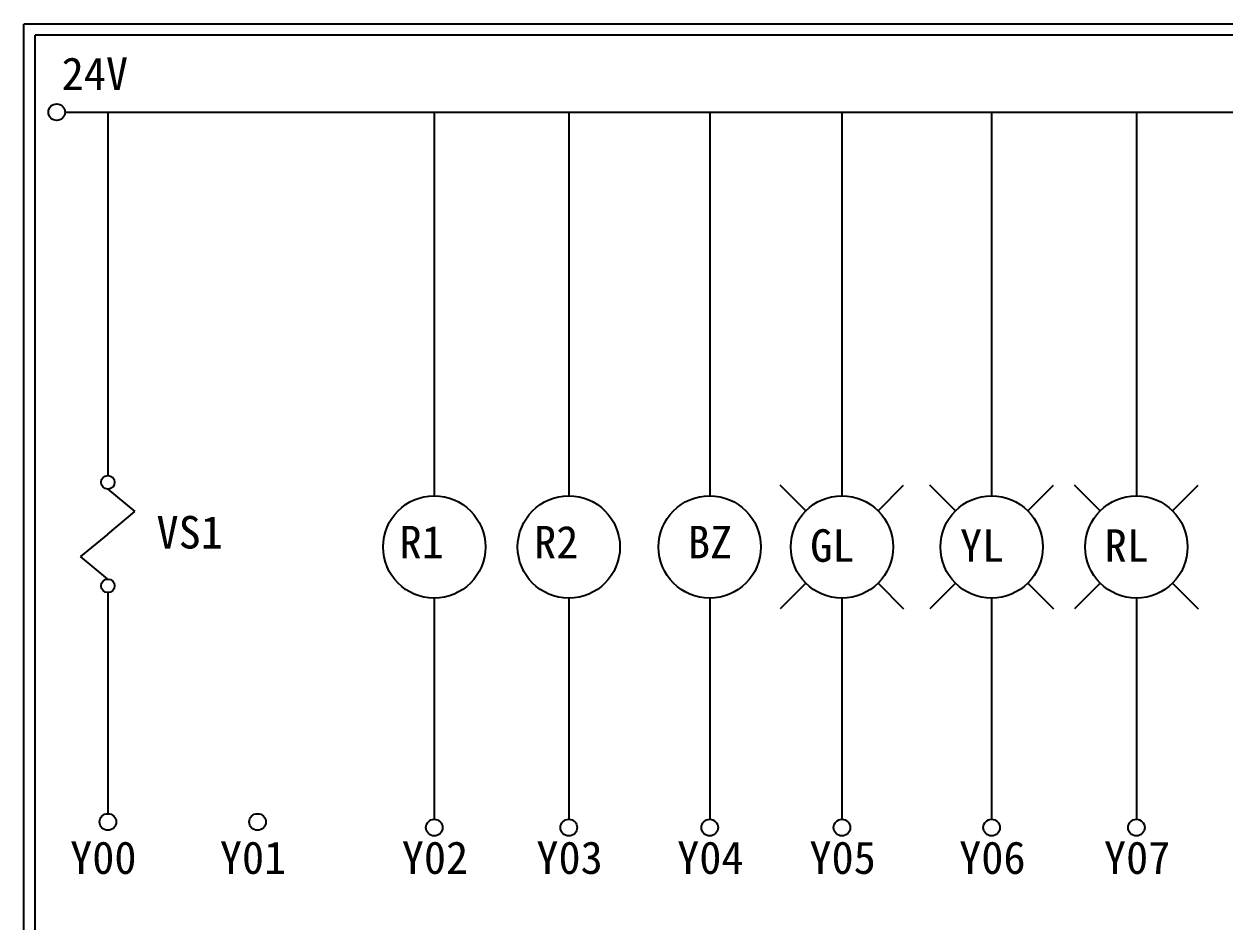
# Model space of a CAD drawing. Extents: x 926 to 1213, y 3 to 207.
# Drawn here: x 925.7 to 1058.6, y 107.6 to 207 of the extents above; entities that cross this region are included whole.
import ezdxf

# ---------------------------------------------------------------- set-up
doc = ezdxf.new("R2010")
doc.units = 0
doc.layers.get('0').update_dxf_attribs({"linetype": 'CONTINUOUS'})
doc.layers.add('圖框層', color=7, linetype='CONTINUOUS')
doc.layers.add('標尺寸層', color=3, linetype='CONTINUOUS')
doc.styles.add('STSL', font='KAIU.TTF')

msp = doc.modelspace()

# ---------------------------------------------------------------- linework, layer by layer
for p, q in [((1012.23, 153.12), (1009.4, 155.95)), ((1020.24, 153.12), (1023.07, 155.95)), ((1028.8, 153.12), (1025.97, 155.95)), ((1036.81, 153.12), (1039.64, 155.95)), ((1044.81, 153.12), (1041.99, 155.95)), ((1052.82, 153.12), (1055.65, 155.95)), ((1012.23, 145.11), (1009.4, 142.28)), ((1020.24, 145.11), (1023.07, 142.28)), ((1028.8, 145.11), (1025.97, 142.28)), ((1036.81, 145.11), (1039.64, 142.28)), ((1044.81, 145.11), (1041.99, 142.28)), ((1052.82, 145.11), (1055.65, 142.28))]:
    msp.add_line(p, q)
at = {"layer": '圖框層', "color": 7}
for p, q in [((1212.74, 206.97), (925.74, 206.97)), ((925.74, 3), (925.74, 206.97)), ((1211.49, 205.72), (926.99, 205.72)), ((926.99, 4.25), (926.99, 205.72))]:
    msp.add_line(p, q, dxfattribs=at)
at = {"layer": '標尺寸層', "color": 7}
for p, q in [((930.28, 197.22), (1207.88, 197.22)), ((935.02, 197.22), (935.02, 157.03)), ((971.13, 197.22), (971.13, 154.78)), ((986.02, 197.22), (986.02, 154.78)), ((1001.61, 197.22), (1001.61, 154.78)), ((1016.24, 197.22), (1016.24, 154.78)), ((1032.8, 197.22), (1032.8, 154.78)), ((1048.82, 197.22), (1048.82, 154.78)), ((935.02, 155.53), (938.02, 153.04)), ((935.02, 150.55), (938.02, 153.04)), ((935.02, 150.55), (932.01, 148.06)), ((935.02, 145.57), (932.01, 148.06)), ((935.02, 144.07), (935.02, 119.62)), ((971.13, 143.45), (971.13, 119)), ((986.02, 143.45), (986.02, 119)), ((1001.61, 143.45), (1001.61, 119)), ((1016.24, 143.45), (1016.24, 119)), ((1032.8, 143.45), (1032.8, 119)), ((1048.82, 143.45), (1048.82, 119))]:
    msp.add_line(p, q, dxfattribs=at)
for centre, radius in [((929.36, 197.22), 0.92), ((935.02, 156.28), 0.751), ((971.13, 149.12), 5.66), ((986.02, 149.12), 5.66), ((1001.61, 149.12), 5.66), ((1016.24, 149.12), 5.66), ((1032.8, 149.12), 5.66), ((1048.82, 149.12), 5.66), ((935.02, 144.82), 0.751), ((935.02, 118.7), 0.92), ((951.58, 118.7), 0.92), ((971.13, 118.08), 0.92), ((986.02, 118.08), 0.92), ((1001.61, 118.08), 0.92), ((1016.24, 118.08), 0.92), ((1032.8, 118.08), 0.92), ((1048.82, 118.08), 0.92)]:
    msp.add_circle(centre, radius, dxfattribs=at)

# ---------------------------------------------------------------- texts
at = {"layer": '圖框層', "color": 4, "style": 'STSL'}
for s, p in [('24V', (929.91, 199.68)), ('VS1', (940.4, 148.95)), ('R1', (967.29, 147.86)), ('R2', (982.18, 147.86)), ('BZ', (999.2, 147.86)), ('GL', (1012.73, 147.48)), ('YL', (1029.3, 147.48)), ('RL', (1045.31, 147.48)), ('Y00', (930.84, 112.96)), ('Y01', (947.41, 112.96)), ('Y02', (967.54, 112.96)), ('Y03', (982.43, 112.96)), ('Y04', (998.01, 112.96)), ('Y05', (1012.64, 112.96)), ('Y06', (1029.21, 112.96)), ('Y07', (1045.23, 112.96))]:
    msp.add_text(s, height=3.6, dxfattribs=at).set_placement(p)

doc.saveas('drawing.dxf')
